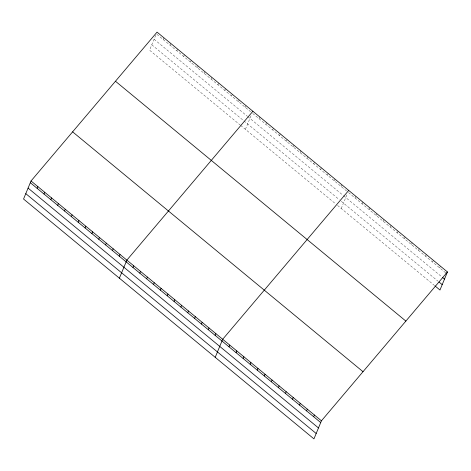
<?xml version="1.0" encoding="UTF-8"?>
<svg xmlns="http://www.w3.org/2000/svg" width="471" height="471" viewBox="0 0 471 471"><rect width="100%" height="100%" fill="white"/><g stroke="black" fill="none" stroke-linecap="round" stroke-linejoin="round"><path stroke-width="0.35" stroke-dasharray="2.35 1.77" d="M155.771 35.213L149.566 50.185L240.133 124.986M163.172 39.517L163.896 37.774M170.019 45.169L170.743 43.426M176.866 50.827L177.585 49.084M183.708 56.479L184.432 54.736M190.555 62.131L191.279 60.388M197.402 67.783L198.12 66.04M204.243 73.441L204.967 71.698M211.09 79.093L211.815 77.35M217.938 84.745L218.656 83.002M224.779 90.397L225.503 88.654M231.626 96.055L232.344 94.312M238.473 101.707L239.191 99.964M245.314 107.359L246.039 105.616M245.397 129.337L251.043 115.707M259.009 118.668L259.727 116.926M265.85 124.32L266.574 122.578M272.697 129.972L273.416 128.23M279.538 135.624L280.263 133.882M286.386 141.282L287.11 139.54M293.233 146.934L293.951 145.192M300.074 152.586L300.798 150.844M306.921 158.238L307.645 156.502M313.768 163.896L314.487 162.154M320.61 169.548L321.334 167.806M327.457 175.2L328.181 173.458M334.304 180.852L335.022 179.115M341.145 186.51L341.869 184.767M341.234 208.482L347.433 193.51M355.046 197.985L355.764 196.242M362.099 203.813L362.817 202.071M369.152 209.636L369.87 207.894M376.205 215.459L376.924 213.716M383.253 221.288L383.977 219.545M390.306 227.11L391.03 225.368M397.359 232.933L398.083 231.19M404.412 238.762L405.137 237.019M411.466 244.584L412.19 242.842M418.519 250.413L419.237 248.67M425.572 256.236L426.29 254.493M432.625 262.059L433.344 260.316M439.678 267.887L440.397 266.144M156.855 34.301L250.584 111.709M252.686 113.446L346.939 191.291M348.534 192.61L445.101 272.368M154.099 39.252L247.299 116.225M247.823 116.661L343.129 195.377M343.653 195.806L441.786 276.854M151.797 44.798L339.25 199.622M341.357 201.358L437.859 281.063M240.663 125.421L335.44 203.702M337.548 205.438L434.545 285.55"/><path stroke-width="0.71" d="M31.033 180.97L23.55 199.033L313.951 438.878L321.434 420.815L447.45 271.967L157.049 32.122L31.033 180.97L321.434 420.815M37.156 188.365L37.88 186.622M44.003 194.017L44.721 192.274M50.844 199.669L51.569 197.926M57.692 205.327L58.416 203.584M64.539 210.979L65.257 209.236M71.38 216.631L72.104 214.888M78.227 222.283L78.951 220.54M85.074 227.94L85.793 226.198M91.916 233.592L92.64 231.85M98.763 239.244L99.481 237.502M105.61 244.896L106.328 243.154M112.451 250.554L113.175 248.812M119.298 256.206L120.017 254.464M119.381 278.184L126.864 260.116L252.88 111.268M132.987 267.51L133.711 265.768M139.834 273.168L140.552 271.426M146.675 278.82L147.399 277.078M153.522 284.472L154.247 282.73M160.37 290.124L161.088 288.387M167.211 295.782L167.935 294.039M174.058 301.434L174.782 299.691M180.905 307.086L181.623 305.343M187.746 312.738L188.471 311.001M194.594 318.396L195.318 316.653M201.441 324.048L202.159 322.305M208.282 329.7L209.006 327.957M215.129 335.358L215.853 333.615M215.212 357.33L222.695 339.267L348.717 190.419M229.03 346.833L229.748 345.09M236.077 352.655L236.801 350.913M243.13 358.484L243.854 356.741M250.183 364.307L250.908 362.564M257.237 370.135L257.961 368.393M264.29 375.958L265.014 374.215M271.343 381.781L272.061 380.038M278.396 387.609L279.115 385.867M285.45 393.432L286.168 391.689M292.503 399.255L293.221 397.512M299.55 405.084L300.274 403.341M306.603 410.906L307.327 409.164M313.657 416.729L314.381 414.986M447.45 271.967L439.967 290.03L435.086 285.997M445.643 272.815L446.726 273.71M442.328 277.301L444.494 279.097M438.943 281.958L442.198 284.643M115.466 81.242L405.867 321.087M72.616 131.851L363.017 371.696M30.309 182.713L320.71 422.558M28.077 188.1L318.478 427.945M25.781 193.646L316.182 433.491"/></g></svg>
